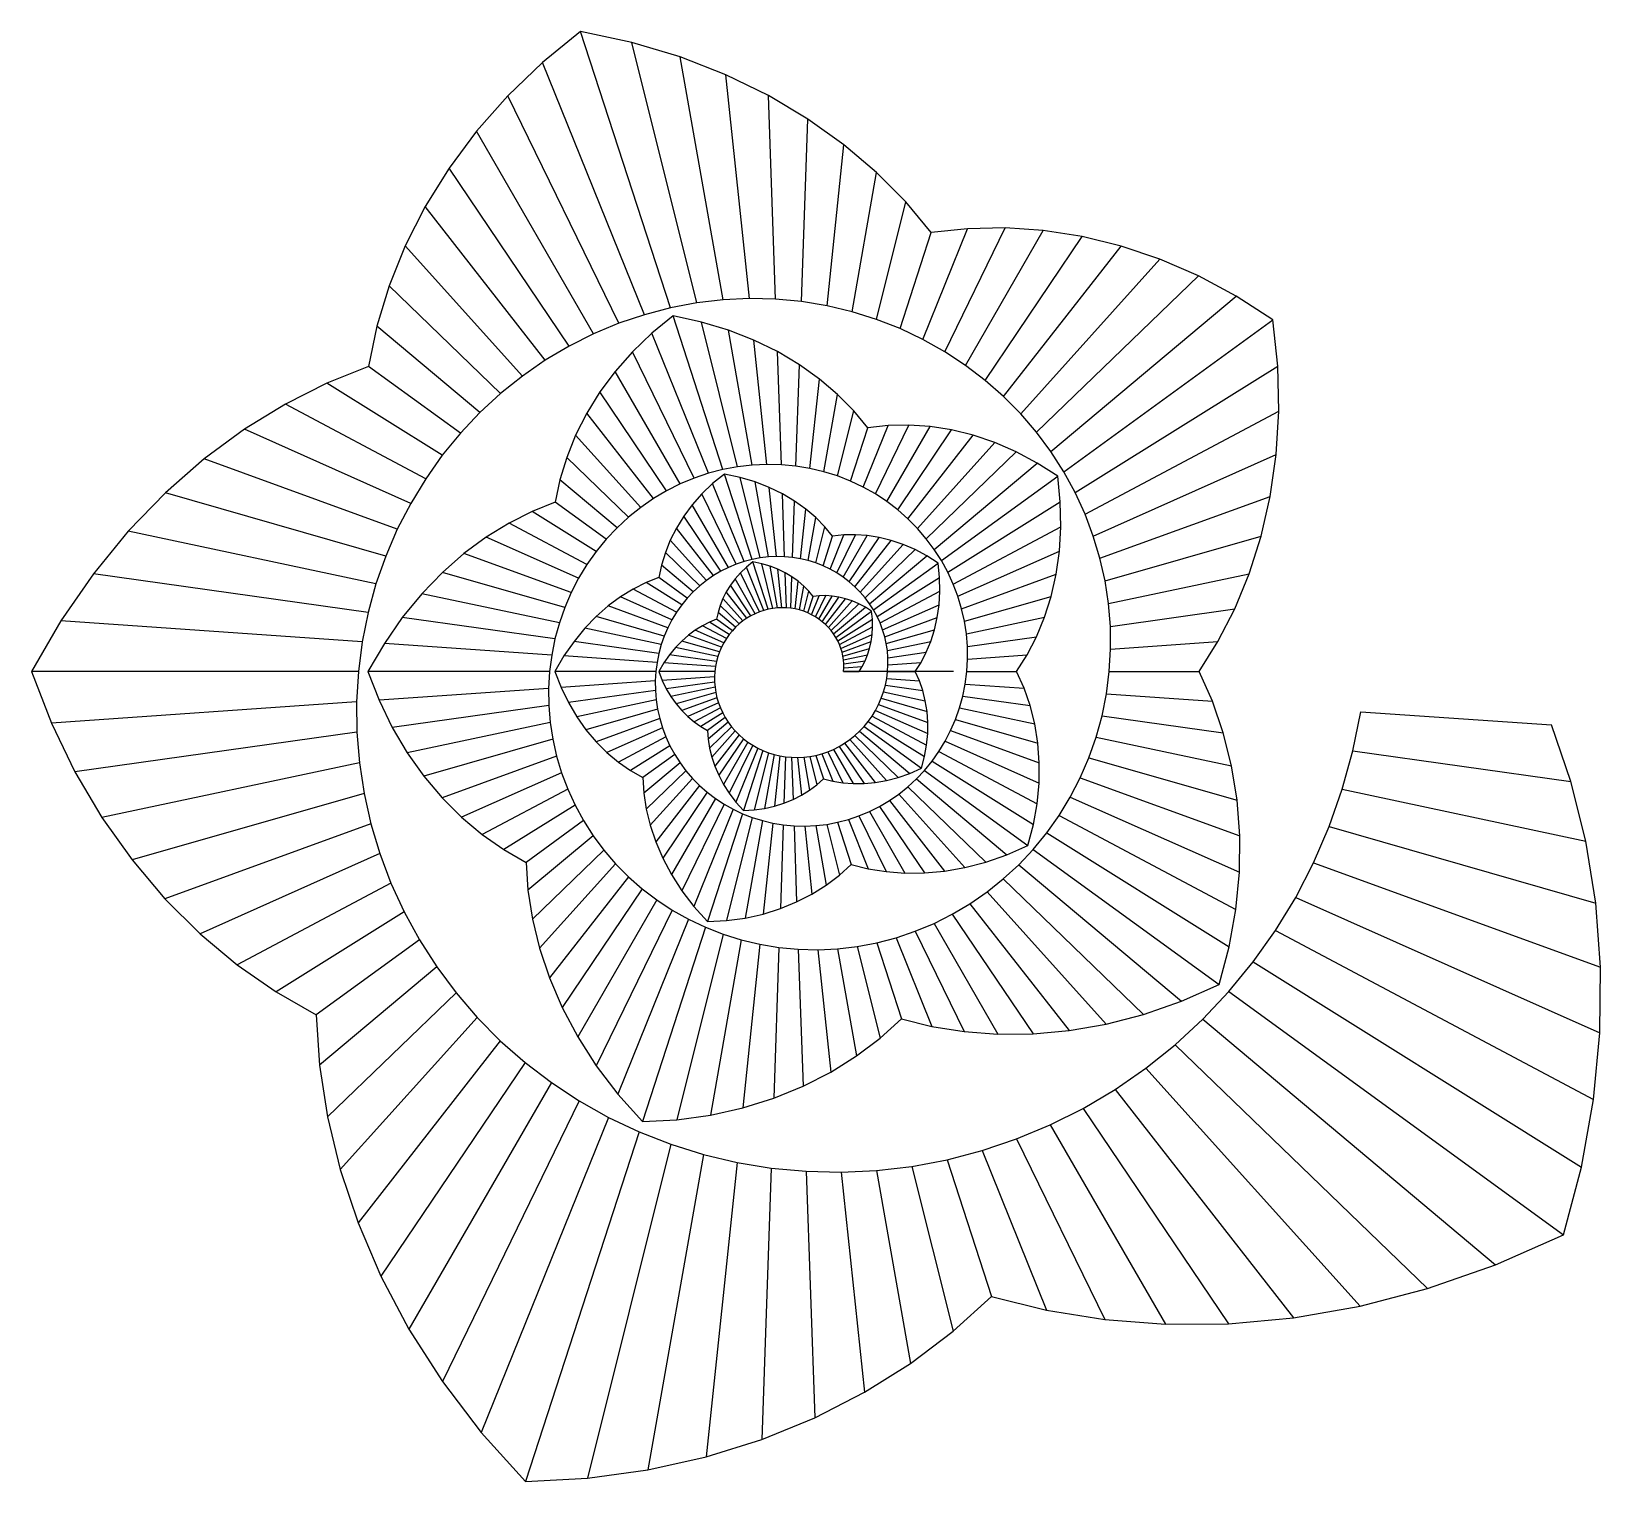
# Model space of a CAD drawing. Header units: metres. Extents: x -13.8 to 14.8, y -14.7 to 11.6.
import ezdxf

# ---------------------------------------------------------------- set-up
doc = ezdxf.new("R2010")
doc.units = ezdxf.units.M
for name, color, linetype in [('Fill', 3, 'CONTINUOUS'), ('Inner', 2, 'CONTINUOUS'), ('Outer', 1, 'CONTINUOUS')]:
    doc.layers.add(name, color=color, linetype=linetype)

msp = doc.modelspace()

# ---------------------------------------------------------------- linework, layer by layer
at = {"layer": 'Fill'}
for p, q in [((-2.15, 6.616), (-3.784, 11.644)), ((-1.672, 6.706), (-2.854, 11.445)), ((-1.192, 6.762), (-1.971, 11.18)), ((-2.623, 6.492), (-4.477, 11.08)), ((-0.713, 6.784), (-1.141, 10.855)), ((-3.09, 6.335), (-5.108, 10.474)), ((-0.237, 6.773), (-0.366, 10.476)), ((0.235, 6.729), (0.351, 10.049)), ((-3.547, 6.144), (-5.675, 9.83)), ((0.699, 6.653), (1.007, 9.58)), ((-3.993, 5.92), (-6.176, 9.156)), ((1.154, 6.545), (1.6, 9.075)), ((-4.425, 5.664), (-6.608, 8.458)), ((1.597, 6.406), (2.13, 8.542)), ((2.441, 6.042), (3.255, 8.056)), ((2.838, 5.819), (3.936, 8.069)), ((3.216, 5.57), (4.631, 8.022)), ((-4.841, 5.376), (-6.971, 7.742)), ((2.027, 6.238), (2.595, 7.985)), ((3.573, 5.298), (5.336, 7.911)), ((3.909, 5.003), (6.045, 7.738)), ((4.221, 4.687), (6.753, 7.5)), ((4.508, 4.353), (7.453, 7.197)), ((-5.238, 5.059), (-7.264, 7.015)), ((4.769, 4.002), (8.139, 6.83)), ((-5.615, 4.711), (-7.487, 6.282)), ((-1.194, 3.676), (-2.102, 6.469)), ((-0.929, 3.726), (-1.585, 6.358)), ((5.004, 3.635), (8.807, 6.398)), ((-1.457, 3.607), (-2.487, 6.156)), ((-0.662, 3.757), (-1.095, 6.211)), ((-0.396, 3.769), (-0.634, 6.03)), ((-1.716, 3.519), (-2.838, 5.819)), ((-0.131, 3.763), (-0.203, 5.82)), ((-5.969, 4.337), (-7.64, 5.551)), ((-1.971, 3.413), (-3.153, 5.461)), ((0.131, 3.738), (0.195, 5.583)), ((5.211, 3.256), (8.894, 5.557)), ((-6.298, 3.935), (-8.397, 5.247)), ((0.388, 3.696), (0.559, 5.322)), ((-6.6, 3.509), (-9.152, 4.866)), ((-2.218, 3.289), (-3.431, 5.087)), ((0.641, 3.636), (0.889, 5.042)), ((-2.458, 3.147), (-3.671, 4.699)), ((0.887, 3.559), (1.183, 4.745)), ((5.39, 2.866), (8.912, 4.739)), ((-6.873, 3.06), (-9.898, 4.407)), ((-2.689, 2.987), (-3.873, 4.301)), ((1.126, 3.466), (1.441, 4.436)), ((1.356, 3.357), (1.808, 4.476)), ((1.577, 3.233), (2.186, 4.483)), ((1.787, 3.095), (2.573, 4.456)), ((1.985, 2.943), (2.965, 4.395)), ((2.171, 2.779), (3.359, 4.299)), ((2.345, 2.604), (3.752, 4.167)), ((2.504, 2.418), (4.14, 3.998)), ((-7.116, 2.59), (-10.627, 3.868)), ((-2.91, 2.81), (-4.035, 3.897)), ((2.649, 2.223), (4.522, 3.794)), ((5.541, 2.467), (8.865, 3.947)), ((-3.119, 2.617), (-4.159, 3.49)), ((-0.663, 2.042), (-1.168, 3.594)), ((-0.516, 2.07), (-0.881, 3.532)), ((-0.368, 2.087), (-0.608, 3.451)), ((2.78, 2.02), (4.893, 3.555)), ((-7.327, 2.101), (-11.333, 3.25)), ((-0.954, 1.955), (-1.577, 3.233)), ((-0.81, 2.004), (-1.382, 3.42)), ((-0.22, 2.094), (-0.352, 3.35)), ((-0.073, 2.09), (-0.113, 3.233)), ((5.662, 2.061), (8.758, 3.187)), ((-3.499, 2.186), (-4.665, 2.915)), ((-3.316, 2.409), (-4.244, 3.084)), ((-1.095, 1.896), (-1.752, 3.034)), ((0.073, 2.077), (0.108, 3.101)), ((0.216, 2.053), (0.311, 2.957)), ((2.895, 1.809), (4.941, 3.087)), ((-3.667, 1.95), (-5.084, 2.703)), ((-1.366, 1.748), (-2.04, 2.611)), ((-1.232, 1.827), (-1.906, 2.826)), ((0.356, 2.02), (0.494, 2.801)), ((0.493, 1.977), (0.657, 2.636)), ((2.995, 1.592), (4.951, 2.633)), ((-7.505, 1.595), (-12.008, 2.552)), ((-3.819, 1.7), (-5.499, 2.448)), ((-1.494, 1.659), (-2.152, 2.39)), ((0.626, 1.925), (0.801, 2.465)), ((0.753, 1.865), (1.005, 2.487)), ((0.876, 1.796), (1.215, 2.491)), ((0.993, 1.719), (1.429, 2.476)), ((1.103, 1.635), (1.647, 2.442)), ((1.206, 1.544), (1.866, 2.388)), ((1.303, 1.447), (2.084, 2.315)), ((5.754, 1.65), (8.593, 2.464)), ((-3.954, 1.439), (-5.904, 2.149)), ((-1.617, 1.561), (-2.242, 2.165)), ((1.391, 1.344), (2.3, 2.221)), ((1.472, 1.235), (2.512, 2.108)), ((3.078, 1.37), (4.925, 2.193)), ((-7.648, 1.075), (-12.644, 1.777)), ((-4.071, 1.167), (-6.296, 1.805)), ((-1.842, 1.338), (-2.358, 1.713)), ((-1.733, 1.454), (-2.311, 1.939)), ((-0.53, 1.086), (-0.876, 1.796)), ((-0.45, 1.113), (-0.768, 1.9)), ((-0.369, 1.134), (-0.649, 1.997)), ((-0.287, 1.15), (-0.489, 1.962)), ((-0.204, 1.159), (-0.338, 1.917)), ((-0.122, 1.163), (-0.196, 1.861)), ((-0.041, 1.161), (-0.063, 1.796)), ((0.04, 1.154), (0.06, 1.723)), ((1.544, 1.122), (2.718, 1.975)), ((1.608, 1.005), (2.745, 1.715)), ((3.146, 1.145), (4.865, 1.771)), ((5.817, 1.237), (8.377, 1.781)), ((-2.037, 1.083), (-2.825, 1.502)), ((-1.944, 1.215), (-2.592, 1.619)), ((-0.759, 0.971), (-1.133, 1.45)), ((-0.685, 1.015), (-1.059, 1.57)), ((-0.608, 1.053), (-0.973, 1.686)), ((0.12, 1.141), (0.173, 1.643)), ((0.198, 1.122), (0.274, 1.556)), ((0.274, 1.098), (0.365, 1.465)), ((1.664, 0.885), (2.751, 1.463)), ((-4.169, 0.886), (-6.671, 1.418)), ((-2.196, 0.799), (-3.28, 1.194)), ((-2.121, 0.945), (-3.055, 1.36)), ((-0.898, 0.867), (-1.245, 1.203)), ((-0.83, 0.922), (-1.195, 1.328)), ((0.348, 1.07), (0.445, 1.369)), ((0.419, 1.036), (0.558, 1.381)), ((0.487, 0.998), (0.675, 1.384)), ((0.551, 0.955), (0.794, 1.375)), ((0.613, 0.908), (0.915, 1.357)), ((0.67, 0.858), (1.037, 1.327)), ((0.724, 0.804), (1.158, 1.286)), ((0.773, 0.746), (1.278, 1.234)), ((0.818, 0.686), (1.396, 1.171)), ((1.71, 0.761), (2.736, 1.218)), ((3.197, 0.917), (4.774, 1.369)), ((-7.755, 0.542), (-13.234, 0.925)), ((-4.249, 0.597), (-7.025, 0.987)), ((-2.262, 0.648), (-3.498, 1.003)), ((-1.08, 0.675), (-1.44, 0.9)), ((-1.023, 0.744), (-1.31, 0.952)), ((-0.963, 0.808), (-1.284, 1.077)), ((0.858, 0.623), (1.51, 1.097)), ((0.894, 0.558), (1.525, 0.953)), ((1.748, 0.636), (2.703, 0.984)), ((3.232, 0.687), (4.654, 0.989)), ((5.851, 0.822), (8.114, 1.14)), ((-2.316, 0.492), (-3.706, 0.788)), ((-1.22, 0.444), (-1.822, 0.663)), ((-1.179, 0.525), (-1.697, 0.756)), ((-1.132, 0.602), (-1.569, 0.834)), ((0.924, 0.491), (1.528, 0.813)), ((0.95, 0.423), (1.52, 0.677)), ((1.776, 0.509), (2.652, 0.761)), ((3.251, 0.457), (4.508, 0.633)), ((-4.308, 0.301), (-7.352, 0.514)), ((-2.393, 0.167), (-4.085, 0.286)), ((-2.36, 0.332), (-3.903, 0.548)), ((-1.311, 0.184), (-2.168, 0.305)), ((-1.287, 0.274), (-2.059, 0.438)), ((-1.256, 0.36), (-1.943, 0.557)), ((0.971, 0.353), (1.502, 0.547)), ((0.987, 0.283), (1.473, 0.423)), ((0.998, 0.212), (1.436, 0.305)), ((1.796, 0.382), (2.586, 0.55)), ((1.806, 0.254), (2.504, 0.352)), ((3.253, 0.227), (4.338, 0.303)), ((5.856, 0.409), (7.808, 0.546)), ((-7.824, 0), (-13.771, 0)), ((-4.347, 0), (-7.651, 0)), ((-2.415, 0), (-4.25, 0)), ((-1.342, 0), (-2.361, 0)), ((-1.33, 0.093), (-2.269, 0.159)), ((1.003, 0.141), (1.391, 0.196)), ((1.004, 0.07), (1.339, 0.094)), ((1.807, 0.126), (2.41, 0.169)), ((-2.425, -0.17), (-4.138, -0.289)), ((-1.347, -0.094), (-2.299, -0.161)), ((-1.346, -0.189), (-2.225, -0.313)), ((-1.338, -0.284), (-2.141, -0.455)), ((1, 0), (1.28, 0)), ((1.759, -0.247), (2.44, -0.343)), ((1.784, -0.125), (2.379, -0.166)), ((1.8, 0), (2.304, 0)), ((3.211, -0.225), (4.281, -0.299)), ((3.24, 0), (4.147, 0)), ((5.832, 0), (7.465, 0)), ((-7.857, -0.549), (-13.408, -0.938)), ((-4.365, -0.305), (-7.449, -0.521)), ((-2.423, -0.341), (-4.006, -0.563)), ((-2.409, -0.512), (-3.854, -0.819)), ((-1.324, -0.38), (-2.047, -0.587)), ((-1.303, -0.474), (-1.945, -0.708)), ((-1.275, -0.568), (-1.835, -0.817)), ((1.686, -0.483), (2.517, -0.722)), ((1.727, -0.367), (2.486, -0.528)), ((3.167, -0.445), (4.391, -0.617)), ((5.78, -0.404), (7.707, -0.539)), ((-4.361, -0.613), (-7.211, -1.013)), ((-2.383, -0.683), (-3.685, -1.057)), ((-2.345, -0.853), (-3.501, -1.274)), ((-1.24, -0.659), (-1.719, -0.914)), ((-1.199, -0.749), (-1.598, -0.999)), ((-1.151, -0.836), (-1.473, -1.071)), ((1.518, -0.807), (2.51, -1.335)), ((1.581, -0.704), (2.53, -1.126)), ((1.637, -0.596), (2.532, -0.922)), ((3.108, -0.661), (4.475, -0.951)), ((5.7, -0.801), (7.904, -1.111)), ((10.404, -0.728), (13.872, -0.97)), ((-7.85, -1.103), (-12.979, -1.824)), ((-4.336, -0.922), (-6.938, -1.475)), ((-2.294, -1.022), (-3.304, -1.471)), ((-1.097, -0.921), (-1.463, -1.227)), ((-1.037, -1.001), (-1.438, -1.389)), ((-0.971, -1.078), (-1.398, -1.553)), ((1.292, -1.084), (2.205, -1.85)), ((1.373, -0.998), (2.417, -1.756)), ((1.449, -0.905), (2.473, -1.545)), ((2.947, -1.073), (4.558, -1.659)), ((3.034, -0.87), (4.531, -1.299)), ((-4.289, -1.23), (-6.634, -1.902)), ((-2.232, -1.187), (-3.095, -1.646)), ((-2.158, -1.348), (-2.877, -1.798)), ((-0.899, -1.151), (-1.343, -1.719)), ((-0.822, -1.219), (-1.271, -1.885)), ((-0.74, -1.281), (-1.184, -2.05)), ((-0.653, -1.339), (-1.079, -2.213)), ((-0.562, -1.39), (-0.958, -2.372)), ((0.816, -1.413), (1.175, -2.035)), ((0.919, -1.362), (1.372, -2.034)), ((1.018, -1.303), (1.574, -2.015)), ((1.114, -1.237), (1.782, -1.979)), ((1.205, -1.164), (1.992, -1.924)), ((2.846, -1.267), (4.554, -2.027)), ((5.594, -1.189), (8.055, -1.712)), ((-7.805, -1.659), (-12.488, -2.654)), ((-4.22, -1.536), (-6.302, -2.294)), ((-2.072, -1.505), (-2.652, -1.927)), ((-1.975, -1.657), (-2.633, -2.209)), ((-0.466, -1.435), (-0.821, -2.526)), ((-0.367, -1.474), (-0.627, -2.515)), ((-0.265, -1.506), (-0.439, -2.489)), ((-0.161, -1.53), (-0.257, -2.449)), ((-0.054, -1.548), (-0.084, -2.394)), ((0.054, -1.558), (0.081, -2.327)), ((0.164, -1.561), (0.236, -2.247)), ((0.274, -1.556), (0.38, -2.157)), ((0.385, -1.543), (0.513, -2.057)), ((0.495, -1.522), (0.633, -1.948)), ((0.603, -1.494), (0.805, -1.991)), ((0.711, -1.457), (0.986, -2.021)), ((2.608, -1.63), (4.451, -2.781)), ((2.733, -1.453), (4.518, -2.402)), ((5.462, -1.566), (8.156, -2.339)), ((10.261, -1.442), (14.228, -2)), ((-4.13, -1.839), (-5.947, -2.648)), ((-1.867, -1.803), (-2.588, -2.499)), ((-1.748, -1.941), (-2.517, -2.795)), ((2.325, -1.951), (3.968, -3.33)), ((2.472, -1.796), (4.35, -3.16)), ((5.304, -1.931), (8.204, -2.986)), ((-7.72, -2.214), (-11.941, -3.424)), ((-4.018, -2.136), (-5.571, -2.962)), ((-1.619, -2.072), (-2.417, -3.094)), ((-1.48, -2.194), (-2.289, -3.393)), ((2.005, -2.226), (3.207, -3.562)), ((2.169, -2.095), (3.586, -3.463)), ((5.123, -2.281), (8.197, -3.649)), ((10.069, -2.14), (14.499, -3.082)), ((-3.884, -2.427), (-5.179, -3.236)), ((-1.332, -2.307), (-2.131, -3.691)), ((-1.175, -2.41), (-1.943, -3.984)), ((-1.011, -2.502), (-1.725, -4.27)), ((1.469, -2.544), (2.115, -3.663)), ((1.653, -2.451), (2.469, -3.661)), ((1.832, -2.345), (2.834, -3.627)), ((-7.597, -2.765), (-11.344, -4.129)), ((-3.73, -2.71), (-4.774, -3.468)), ((-0.839, -2.583), (-1.477, -4.547)), ((-0.661, -2.653), (-1.129, -4.527)), ((-0.478, -2.71), (-0.79, -4.481)), ((-0.29, -2.755), (-0.463, -4.408)), ((-0.097, -2.786), (-0.15, -4.31)), ((0.098, -2.805), (0.146, -4.188)), ((0.295, -2.809), (0.425, -4.045)), ((0.494, -2.8), (0.685, -3.883)), ((0.692, -2.777), (0.923, -3.703)), ((0.89, -2.74), (1.139, -3.507)), ((1.086, -2.688), (1.448, -3.585)), ((1.279, -2.623), (1.774, -3.637)), ((4.919, -2.616), (8.133, -4.324)), ((9.831, -2.819), (14.681, -4.21)), ((-3.555, -2.983), (-4.74, -3.977)), ((4.694, -2.933), (8.011, -5.006)), ((-7.434, -3.31), (-10.704, -4.766)), ((-3.36, -3.245), (-4.659, -4.499)), ((4.449, -3.232), (7.83, -5.689)), ((-3.146, -3.494), (-4.53, -5.031)), ((4.185, -3.512), (7.143, -5.993)), ((9.548, -3.475), (14.767, -5.375)), ((-7.232, -3.845), (-10.028, -5.332)), ((-2.913, -3.729), (-4.351, -5.569)), ((-2.663, -3.949), (-4.12, -6.107)), ((3.904, -3.77), (6.455, -6.234)), ((-2.397, -4.152), (-3.835, -6.643)), ((3.298, -4.222), (5.101, -6.529)), ((3.608, -4.007), (5.773, -6.412)), ((9.222, -4.106), (14.754, -6.569)), ((-6.991, -4.369), (-9.322, -5.825)), ((-2.115, -4.337), (-3.498, -7.171)), ((-1.82, -4.504), (-3.105, -7.686)), ((2.976, -4.412), (4.445, -6.589)), ((-1.511, -4.65), (-2.659, -8.184)), ((-1.191, -4.775), (-2.032, -8.149)), ((1.955, -4.839), (2.607, -6.452)), ((2.303, -4.722), (3.193, -6.547)), ((2.644, -4.579), (3.807, -6.594)), ((8.855, -4.708), (14.64, -7.784)), ((-6.713, -4.878), (-8.593, -6.243)), ((-0.86, -4.878), (-1.422, -8.065)), ((-0.521, -4.959), (-0.834, -7.934)), ((-0.175, -5.016), (-0.271, -7.757)), ((0.176, -5.048), (0.263, -7.539)), ((0.531, -5.057), (0.765, -7.282)), ((0.889, -5.04), (1.232, -6.989)), ((1.246, -4.998), (1.662, -6.665)), ((1.602, -4.931), (2.051, -6.312)), ((-6.398, -5.369), (-8.531, -7.159)), ((8.449, -5.28), (14.42, -9.011)), ((-6.048, -5.84), (-8.386, -8.098)), ((8.008, -5.818), (14.094, -10.24)), ((-5.662, -6.289), (-8.154, -9.056)), ((7.533, -6.321), (12.857, -10.788)), ((-5.244, -6.712), (-7.831, -10.023)), ((7.028, -6.787), (11.619, -11.221)), ((-4.794, -7.108), (-7.415, -10.993)), ((6.495, -7.213), (10.392, -11.541)), ((-4.315, -7.474), (-6.904, -11.958)), ((5.937, -7.599), (9.182, -11.753)), ((-3.808, -7.807), (-6.296, -12.908)), ((5.357, -7.942), (8, -11.861)), ((-3.275, -8.107), (-5.59, -13.835)), ((4.759, -8.243), (6.853, -11.87)), ((-2.72, -8.37), (-4.786, -14.731)), ((4.145, -8.499), (5.748, -11.785)), ((-2.143, -8.595), (-3.657, -14.669)), ((-1.548, -8.781), (-2.56, -14.518)), ((3.519, -8.71), (4.692, -11.614)), ((-0.938, -8.925), (-1.501, -14.281)), ((-0.315, -9.028), (-0.488, -13.963)), ((0.317, -9.087), (0.474, -13.57)), ((0.957, -9.102), (1.378, -13.107)), ((1.6, -9.072), (2.218, -12.58)), ((2.243, -8.997), (2.991, -11.996)), ((2.884, -8.877), (3.692, -11.362))]:
    msp.add_line(p, q, dxfattribs=at)
at = {"layer": 'Inner'}
for p, q in [((-2.15, 6.616), (-2.623, 6.492)), ((-1.672, 6.706), (-2.15, 6.616)), ((-1.192, 6.762), (-1.672, 6.706)), ((-0.713, 6.784), (-1.192, 6.762)), ((-0.237, 6.773), (-0.713, 6.784)), ((0.235, 6.729), (-0.237, 6.773)), ((0.699, 6.653), (0.235, 6.729)), ((1.154, 6.545), (0.699, 6.653)), ((-3.09, 6.335), (-3.547, 6.144)), ((-2.623, 6.492), (-3.09, 6.335)), ((1.597, 6.406), (1.154, 6.545)), ((2.027, 6.238), (1.597, 6.406)), ((-3.547, 6.144), (-3.993, 5.92)), ((2.441, 6.042), (2.027, 6.238)), ((2.838, 5.819), (2.441, 6.042)), ((-3.993, 5.92), (-4.425, 5.664)), ((3.216, 5.57), (2.838, 5.819)), ((-4.425, 5.664), (-4.841, 5.376)), ((3.573, 5.298), (3.216, 5.57)), ((-4.841, 5.376), (-5.238, 5.059)), ((3.909, 5.003), (3.573, 5.298)), ((-5.238, 5.059), (-5.615, 4.711)), ((4.221, 4.687), (3.909, 5.003)), ((-5.615, 4.711), (-5.969, 4.337)), ((4.508, 4.353), (4.221, 4.687)), ((-5.969, 4.337), (-6.298, 3.935)), ((4.769, 4.002), (4.508, 4.353)), ((5.004, 3.635), (4.769, 4.002)), ((-6.298, 3.935), (-6.6, 3.509)), ((-0.929, 3.726), (-1.194, 3.676)), ((-0.662, 3.757), (-0.929, 3.726)), ((-0.396, 3.769), (-0.662, 3.757)), ((-0.131, 3.763), (-0.396, 3.769)), ((0.131, 3.738), (-0.131, 3.763)), ((0.388, 3.696), (0.131, 3.738)), ((-6.6, 3.509), (-6.873, 3.06)), ((-1.716, 3.519), (-1.971, 3.413)), ((-1.457, 3.607), (-1.716, 3.519)), ((-1.194, 3.676), (-1.457, 3.607)), ((0.641, 3.636), (0.388, 3.696)), ((0.887, 3.559), (0.641, 3.636)), ((1.126, 3.466), (0.887, 3.559)), ((1.356, 3.357), (1.126, 3.466)), ((5.211, 3.256), (5.004, 3.635)), ((-2.458, 3.147), (-2.689, 2.987)), ((-2.218, 3.289), (-2.458, 3.147)), ((-1.971, 3.413), (-2.218, 3.289)), ((1.577, 3.233), (1.356, 3.357)), ((1.787, 3.095), (1.577, 3.233)), ((5.39, 2.866), (5.211, 3.256)), ((-6.873, 3.06), (-7.116, 2.59)), ((-2.689, 2.987), (-2.91, 2.81)), ((1.985, 2.943), (1.787, 3.095)), ((2.171, 2.779), (1.985, 2.943)), ((5.541, 2.467), (5.39, 2.866)), ((-7.116, 2.59), (-7.327, 2.101)), ((-3.119, 2.617), (-3.316, 2.409)), ((-2.91, 2.81), (-3.119, 2.617)), ((2.345, 2.604), (2.171, 2.779)), ((2.504, 2.418), (2.345, 2.604)), ((-3.316, 2.409), (-3.499, 2.186)), ((2.649, 2.223), (2.504, 2.418)), ((5.662, 2.061), (5.541, 2.467)), ((-7.327, 2.101), (-7.505, 1.595)), ((-3.499, 2.186), (-3.667, 1.95)), ((-0.81, 2.004), (-0.954, 1.955)), ((-0.663, 2.042), (-0.81, 2.004)), ((-0.516, 2.07), (-0.663, 2.042)), ((-0.368, 2.087), (-0.516, 2.07)), ((-0.22, 2.094), (-0.368, 2.087)), ((-0.073, 2.09), (-0.22, 2.094)), ((0.073, 2.077), (-0.073, 2.09)), ((0.216, 2.053), (0.073, 2.077)), ((0.356, 2.02), (0.216, 2.053)), ((0.493, 1.977), (0.356, 2.02)), ((2.78, 2.02), (2.649, 2.223)), ((2.895, 1.809), (2.78, 2.02)), ((5.754, 1.65), (5.662, 2.061)), ((-3.667, 1.95), (-3.819, 1.7)), ((-1.366, 1.748), (-1.494, 1.659)), ((-1.232, 1.827), (-1.366, 1.748)), ((-1.095, 1.896), (-1.232, 1.827)), ((-0.954, 1.955), (-1.095, 1.896)), ((0.626, 1.925), (0.493, 1.977)), ((0.753, 1.865), (0.626, 1.925)), ((0.876, 1.796), (0.753, 1.865)), ((0.993, 1.719), (0.876, 1.796)), ((1.103, 1.635), (0.993, 1.719)), ((2.995, 1.592), (2.895, 1.809)), ((-7.505, 1.595), (-7.648, 1.075)), ((-3.954, 1.439), (-4.071, 1.167)), ((-3.819, 1.7), (-3.954, 1.439)), ((-1.733, 1.454), (-1.842, 1.338)), ((-1.617, 1.561), (-1.733, 1.454)), ((-1.494, 1.659), (-1.617, 1.561)), ((1.206, 1.544), (1.103, 1.635)), ((1.303, 1.447), (1.206, 1.544)), ((1.391, 1.344), (1.303, 1.447)), ((3.078, 1.37), (2.995, 1.592)), ((5.817, 1.237), (5.754, 1.65)), ((-4.071, 1.167), (-4.169, 0.886)), ((-1.944, 1.215), (-2.037, 1.083)), ((-1.842, 1.338), (-1.944, 1.215)), ((-0.287, 1.15), (-0.369, 1.134)), ((-0.204, 1.159), (-0.287, 1.15)), ((-0.122, 1.163), (-0.204, 1.159)), ((-0.041, 1.161), (-0.122, 1.163)), ((0.04, 1.154), (-0.041, 1.161)), ((0.12, 1.141), (0.04, 1.154)), ((1.472, 1.235), (1.391, 1.344)), ((1.544, 1.122), (1.472, 1.235)), ((3.146, 1.145), (3.078, 1.37)), ((3.197, 0.917), (3.146, 1.145)), ((5.851, 0.822), (5.817, 1.237)), ((-7.648, 1.075), (-7.755, 0.542)), ((-4.169, 0.886), (-4.249, 0.597)), ((-2.121, 0.945), (-2.196, 0.799)), ((-2.037, 1.083), (-2.121, 0.945)), ((-0.898, 0.867), (-0.963, 0.808)), ((-0.83, 0.922), (-0.898, 0.867)), ((-0.759, 0.971), (-0.83, 0.922)), ((-0.685, 1.015), (-0.759, 0.971)), ((-0.608, 1.053), (-0.685, 1.015)), ((-0.53, 1.086), (-0.608, 1.053)), ((-0.45, 1.113), (-0.53, 1.086)), ((-0.369, 1.134), (-0.45, 1.113)), ((0.198, 1.122), (0.12, 1.141)), ((0.274, 1.098), (0.198, 1.122)), ((0.348, 1.07), (0.274, 1.098)), ((0.419, 1.036), (0.348, 1.07)), ((0.487, 0.998), (0.419, 1.036)), ((0.551, 0.955), (0.487, 0.998)), ((0.613, 0.908), (0.551, 0.955)), ((0.67, 0.858), (0.613, 0.908)), ((0.724, 0.804), (0.67, 0.858)), ((1.608, 1.005), (1.544, 1.122)), ((1.664, 0.885), (1.608, 1.005)), ((1.71, 0.761), (1.664, 0.885)), ((3.232, 0.687), (3.197, 0.917)), ((-4.249, 0.597), (-4.308, 0.301)), ((-2.262, 0.648), (-2.316, 0.492)), ((-2.196, 0.799), (-2.262, 0.648)), ((-1.132, 0.602), (-1.179, 0.525)), ((-1.08, 0.675), (-1.132, 0.602)), ((-1.023, 0.744), (-1.08, 0.675)), ((-0.963, 0.808), (-1.023, 0.744)), ((0.773, 0.746), (0.724, 0.804)), ((0.818, 0.686), (0.773, 0.746)), ((0.858, 0.623), (0.818, 0.686)), ((0.894, 0.558), (0.858, 0.623)), ((1.748, 0.636), (1.71, 0.761)), ((1.776, 0.509), (1.748, 0.636)), ((3.251, 0.457), (3.232, 0.687)), ((5.856, 0.409), (5.851, 0.822)), ((-7.755, 0.542), (-7.824, 0)), ((-4.308, 0.301), (-4.347, 0)), ((-2.36, 0.332), (-2.393, 0.167)), ((-2.316, 0.492), (-2.36, 0.332)), ((-1.256, 0.36), (-1.287, 0.274)), ((-1.22, 0.444), (-1.256, 0.36)), ((-1.179, 0.525), (-1.22, 0.444)), ((0.924, 0.491), (0.894, 0.558)), ((0.95, 0.423), (0.924, 0.491)), ((0.971, 0.353), (0.95, 0.423)), ((0.987, 0.283), (0.971, 0.353)), ((1.796, 0.382), (1.776, 0.509)), ((1.806, 0.254), (1.796, 0.382)), ((3.253, 0.227), (3.251, 0.457)), ((5.832, 0), (5.856, 0.409)), ((-7.824, 0), (-7.857, -0.549)), ((-4.347, 0), (-4.365, -0.305)), ((-2.415, 0), (-2.425, -0.17)), ((-2.393, 0.167), (-2.415, 0)), ((-1.342, 0), (-1.347, -0.094)), ((-1.33, 0.093), (-1.342, 0)), ((-1.311, 0.184), (-1.33, 0.093)), ((-1.287, 0.274), (-1.311, 0.184)), ((0.998, 0.212), (0.987, 0.283)), ((1.003, 0.141), (0.998, 0.212)), ((1, 0), (1.004, 0.07)), ((3, 0), (1, 0)), ((1.004, 0.07), (1.003, 0.141)), ((1.8, 0), (1.807, 0.126)), ((1.807, 0.126), (1.806, 0.254)), ((3.24, 0), (3.253, 0.227)), ((-2.425, -0.17), (-2.423, -0.341)), ((-1.347, -0.094), (-1.346, -0.189)), ((-1.346, -0.189), (-1.338, -0.284)), ((-1.338, -0.284), (-1.324, -0.38)), ((1.727, -0.367), (1.759, -0.247)), ((1.759, -0.247), (1.784, -0.125)), ((1.784, -0.125), (1.8, 0)), ((3.167, -0.445), (3.211, -0.225)), ((3.211, -0.225), (3.24, 0)), ((5.78, -0.404), (5.832, 0)), ((-7.857, -0.549), (-7.85, -1.103)), ((-4.365, -0.305), (-4.361, -0.613)), ((-2.423, -0.341), (-2.409, -0.512)), ((-2.409, -0.512), (-2.383, -0.683)), ((-1.324, -0.38), (-1.303, -0.474)), ((-1.303, -0.474), (-1.275, -0.568)), ((-1.275, -0.568), (-1.24, -0.659)), ((1.637, -0.596), (1.686, -0.483)), ((1.686, -0.483), (1.727, -0.367)), ((3.108, -0.661), (3.167, -0.445)), ((5.7, -0.801), (5.78, -0.404)), ((-4.361, -0.613), (-4.336, -0.922)), ((-2.383, -0.683), (-2.345, -0.853)), ((-2.345, -0.853), (-2.294, -1.022)), ((-1.24, -0.659), (-1.199, -0.749)), ((-1.199, -0.749), (-1.151, -0.836)), ((-1.151, -0.836), (-1.097, -0.921)), ((1.449, -0.905), (1.518, -0.807)), ((1.518, -0.807), (1.581, -0.704)), ((1.581, -0.704), (1.637, -0.596)), ((3.034, -0.87), (3.108, -0.661)), ((5.594, -1.189), (5.7, -0.801)), ((10.261, -1.442), (10.404, -0.728)), ((-7.85, -1.103), (-7.805, -1.659)), ((-4.336, -0.922), (-4.289, -1.23)), ((-2.294, -1.022), (-2.232, -1.187)), ((-1.097, -0.921), (-1.037, -1.001)), ((-1.037, -1.001), (-0.971, -1.078)), ((-0.971, -1.078), (-0.899, -1.151)), ((1.205, -1.164), (1.292, -1.084)), ((1.292, -1.084), (1.373, -0.998)), ((1.373, -0.998), (1.449, -0.905)), ((2.846, -1.267), (2.947, -1.073)), ((2.947, -1.073), (3.034, -0.87)), ((-4.289, -1.23), (-4.22, -1.536)), ((-2.232, -1.187), (-2.158, -1.348)), ((-2.158, -1.348), (-2.072, -1.505)), ((-0.899, -1.151), (-0.822, -1.219)), ((-0.822, -1.219), (-0.74, -1.281)), ((-0.74, -1.281), (-0.653, -1.339)), ((-0.653, -1.339), (-0.562, -1.39)), ((-0.562, -1.39), (-0.466, -1.435)), ((0.711, -1.457), (0.816, -1.413)), ((0.816, -1.413), (0.919, -1.362)), ((0.919, -1.362), (1.018, -1.303)), ((1.018, -1.303), (1.114, -1.237)), ((1.114, -1.237), (1.205, -1.164)), ((2.733, -1.453), (2.846, -1.267)), ((5.462, -1.566), (5.594, -1.189)), ((-7.805, -1.659), (-7.72, -2.214)), ((-4.22, -1.536), (-4.13, -1.839)), ((-2.072, -1.505), (-1.975, -1.657)), ((-1.975, -1.657), (-1.867, -1.803)), ((-0.466, -1.435), (-0.367, -1.474)), ((-0.367, -1.474), (-0.265, -1.506)), ((-0.265, -1.506), (-0.161, -1.53)), ((-0.161, -1.53), (-0.054, -1.548)), ((-0.054, -1.548), (0.054, -1.558)), ((0.054, -1.558), (0.164, -1.561)), ((0.164, -1.561), (0.274, -1.556)), ((0.274, -1.556), (0.385, -1.543)), ((0.385, -1.543), (0.495, -1.522)), ((0.495, -1.522), (0.603, -1.494)), ((0.603, -1.494), (0.711, -1.457)), ((2.472, -1.796), (2.608, -1.63)), ((2.608, -1.63), (2.733, -1.453)), ((5.304, -1.931), (5.462, -1.566)), ((10.069, -2.14), (10.261, -1.442)), ((-4.13, -1.839), (-4.018, -2.136)), ((-1.867, -1.803), (-1.748, -1.941)), ((-1.748, -1.941), (-1.619, -2.072)), ((2.169, -2.095), (2.325, -1.951)), ((2.325, -1.951), (2.472, -1.796)), ((5.123, -2.281), (5.304, -1.931)), ((-7.72, -2.214), (-7.597, -2.765)), ((-4.018, -2.136), (-3.884, -2.427)), ((-1.619, -2.072), (-1.48, -2.194)), ((-1.48, -2.194), (-1.332, -2.307)), ((1.832, -2.345), (2.005, -2.226)), ((2.005, -2.226), (2.169, -2.095)), ((4.919, -2.616), (5.123, -2.281)), ((9.831, -2.819), (10.069, -2.14)), ((-3.884, -2.427), (-3.73, -2.71)), ((-1.332, -2.307), (-1.175, -2.41)), ((-1.175, -2.41), (-1.011, -2.502)), ((-1.011, -2.502), (-0.839, -2.583)), ((1.279, -2.623), (1.469, -2.544)), ((1.469, -2.544), (1.653, -2.451)), ((1.653, -2.451), (1.832, -2.345)), ((-7.597, -2.765), (-7.434, -3.31)), ((-3.73, -2.71), (-3.555, -2.983)), ((-0.839, -2.583), (-0.661, -2.653)), ((-0.661, -2.653), (-0.478, -2.71)), ((-0.478, -2.71), (-0.29, -2.755)), ((-0.29, -2.755), (-0.097, -2.786)), ((-0.097, -2.786), (0.098, -2.805)), ((0.098, -2.805), (0.295, -2.809)), ((0.295, -2.809), (0.494, -2.8)), ((0.494, -2.8), (0.692, -2.777)), ((0.692, -2.777), (0.89, -2.74)), ((0.89, -2.74), (1.086, -2.688)), ((1.086, -2.688), (1.279, -2.623)), ((4.694, -2.933), (4.919, -2.616)), ((9.548, -3.475), (9.831, -2.819)), ((-3.555, -2.983), (-3.36, -3.245)), ((4.449, -3.232), (4.694, -2.933)), ((-7.434, -3.31), (-7.232, -3.845)), ((-3.36, -3.245), (-3.146, -3.494)), ((4.185, -3.512), (4.449, -3.232)), ((-3.146, -3.494), (-2.913, -3.729)), ((3.904, -3.77), (4.185, -3.512)), ((9.222, -4.106), (9.548, -3.475)), ((-7.232, -3.845), (-6.991, -4.369)), ((-2.913, -3.729), (-2.663, -3.949)), ((-2.663, -3.949), (-2.397, -4.152)), ((3.608, -4.007), (3.904, -3.77)), ((-2.397, -4.152), (-2.115, -4.337)), ((2.976, -4.412), (3.298, -4.222)), ((3.298, -4.222), (3.608, -4.007)), ((8.855, -4.708), (9.222, -4.106)), ((-6.991, -4.369), (-6.713, -4.878)), ((-2.115, -4.337), (-1.82, -4.504)), ((-1.82, -4.504), (-1.511, -4.65)), ((2.644, -4.579), (2.976, -4.412)), ((-1.511, -4.65), (-1.191, -4.775)), ((-1.191, -4.775), (-0.86, -4.878)), ((1.602, -4.931), (1.955, -4.839)), ((1.955, -4.839), (2.303, -4.722)), ((2.303, -4.722), (2.644, -4.579)), ((8.449, -5.28), (8.855, -4.708)), ((-6.713, -4.878), (-6.398, -5.369)), ((-0.86, -4.878), (-0.521, -4.959)), ((-0.521, -4.959), (-0.175, -5.016)), ((-0.175, -5.016), (0.176, -5.048)), ((0.176, -5.048), (0.531, -5.057)), ((0.531, -5.057), (0.889, -5.04)), ((0.889, -5.04), (1.246, -4.998)), ((1.246, -4.998), (1.602, -4.931)), ((-6.398, -5.369), (-6.048, -5.84)), ((8.008, -5.818), (8.449, -5.28)), ((-6.048, -5.84), (-5.662, -6.289)), ((7.533, -6.321), (8.008, -5.818)), ((-5.662, -6.289), (-5.244, -6.712)), ((7.028, -6.787), (7.533, -6.321)), ((-5.244, -6.712), (-4.794, -7.108)), ((6.495, -7.213), (7.028, -6.787)), ((-4.794, -7.108), (-4.315, -7.474)), ((5.937, -7.599), (6.495, -7.213)), ((-4.315, -7.474), (-3.808, -7.807)), ((5.357, -7.942), (5.937, -7.599)), ((-3.808, -7.807), (-3.275, -8.107)), ((4.759, -8.243), (5.357, -7.942)), ((-3.275, -8.107), (-2.72, -8.37)), ((4.145, -8.499), (4.759, -8.243)), ((-2.72, -8.37), (-2.143, -8.595)), ((3.519, -8.71), (4.145, -8.499)), ((-2.143, -8.595), (-1.548, -8.781)), ((-1.548, -8.781), (-0.938, -8.925)), ((2.884, -8.877), (3.519, -8.71)), ((-0.938, -8.925), (-0.315, -9.028)), ((-0.315, -9.028), (0.317, -9.087)), ((0.317, -9.087), (0.957, -9.102)), ((0.957, -9.102), (1.6, -9.072)), ((1.6, -9.072), (2.243, -8.997)), ((2.243, -8.997), (2.884, -8.877))]:
    msp.add_line(p, q, dxfattribs=at)
at = {"layer": 'Outer'}
for p, q in [((-3.784, 11.644), (-4.477, 11.08)), ((-2.854, 11.445), (-3.784, 11.644)), ((-1.971, 11.18), (-2.854, 11.445)), ((-1.141, 10.855), (-1.971, 11.18)), ((-4.477, 11.08), (-5.108, 10.474)), ((-0.366, 10.476), (-1.141, 10.855)), ((-5.108, 10.474), (-5.675, 9.83)), ((0.351, 10.049), (-0.366, 10.476)), ((1.007, 9.58), (0.351, 10.049)), ((-5.675, 9.83), (-6.176, 9.156)), ((1.6, 9.075), (1.007, 9.58)), ((-6.176, 9.156), (-6.608, 8.458)), ((2.13, 8.542), (1.6, 9.075)), ((-6.608, 8.458), (-6.971, 7.742)), ((2.595, 7.985), (2.13, 8.542)), ((3.255, 8.056), (2.595, 7.985)), ((3.936, 8.069), (3.255, 8.056)), ((4.631, 8.022), (3.936, 8.069)), ((5.336, 7.911), (4.631, 8.022)), ((-6.971, 7.742), (-7.264, 7.015)), ((6.045, 7.738), (5.336, 7.911)), ((6.753, 7.5), (6.045, 7.738)), ((7.453, 7.197), (6.753, 7.5)), ((8.139, 6.83), (7.453, 7.197)), ((-7.264, 7.015), (-7.487, 6.282)), ((8.807, 6.398), (8.139, 6.83)), ((-7.487, 6.282), (-7.64, 5.551)), ((-2.102, 6.469), (-2.487, 6.156)), ((-1.585, 6.358), (-2.102, 6.469)), ((-1.095, 6.211), (-1.585, 6.358)), ((8.894, 5.557), (8.807, 6.398)), ((-2.487, 6.156), (-2.838, 5.819)), ((-0.634, 6.03), (-1.095, 6.211)), ((-0.203, 5.82), (-0.634, 6.03)), ((-2.838, 5.819), (-3.153, 5.461)), ((0.195, 5.583), (-0.203, 5.82)), ((-7.64, 5.551), (-8.397, 5.247)), ((-3.153, 5.461), (-3.431, 5.087)), ((0.559, 5.322), (0.195, 5.583)), ((8.912, 4.739), (8.894, 5.557)), ((-8.397, 5.247), (-9.152, 4.866)), ((0.889, 5.042), (0.559, 5.322)), ((-9.152, 4.866), (-9.898, 4.407)), ((-3.431, 5.087), (-3.671, 4.699)), ((1.183, 4.745), (0.889, 5.042)), ((-3.671, 4.699), (-3.873, 4.301)), ((1.441, 4.436), (1.183, 4.745)), ((8.865, 3.947), (8.912, 4.739)), ((-9.898, 4.407), (-10.627, 3.868)), ((-3.873, 4.301), (-4.035, 3.897)), ((1.808, 4.476), (1.441, 4.436)), ((2.186, 4.483), (1.808, 4.476)), ((2.573, 4.456), (2.186, 4.483)), ((2.965, 4.395), (2.573, 4.456)), ((3.359, 4.299), (2.965, 4.395)), ((3.752, 4.167), (3.359, 4.299)), ((4.14, 3.998), (3.752, 4.167)), ((4.522, 3.794), (4.14, 3.998)), ((-10.627, 3.868), (-11.333, 3.25)), ((-4.035, 3.897), (-4.159, 3.49)), ((4.893, 3.555), (4.522, 3.794)), ((8.758, 3.187), (8.865, 3.947)), ((-4.159, 3.49), (-4.244, 3.084)), ((-1.168, 3.594), (-1.382, 3.42)), ((-0.881, 3.532), (-1.168, 3.594)), ((-0.608, 3.451), (-0.881, 3.532)), ((-0.352, 3.35), (-0.608, 3.451)), ((4.941, 3.087), (4.893, 3.555)), ((-11.333, 3.25), (-12.008, 2.552)), ((-1.577, 3.233), (-1.752, 3.034)), ((-1.382, 3.42), (-1.577, 3.233)), ((-0.113, 3.233), (-0.352, 3.35)), ((0.108, 3.101), (-0.113, 3.233)), ((8.593, 2.464), (8.758, 3.187)), ((-4.665, 2.915), (-5.084, 2.703)), ((-4.244, 3.084), (-4.665, 2.915)), ((-1.752, 3.034), (-1.906, 2.826)), ((0.311, 2.957), (0.108, 3.101)), ((0.494, 2.801), (0.311, 2.957)), ((4.951, 2.633), (4.941, 3.087)), ((-5.084, 2.703), (-5.499, 2.448)), ((-2.04, 2.611), (-2.152, 2.39)), ((-1.906, 2.826), (-2.04, 2.611)), ((0.657, 2.636), (0.494, 2.801)), ((0.801, 2.465), (0.657, 2.636)), ((4.925, 2.193), (4.951, 2.633)), ((-12.008, 2.552), (-12.644, 1.777)), ((-5.499, 2.448), (-5.904, 2.149)), ((-2.152, 2.39), (-2.242, 2.165)), ((1.005, 2.487), (0.801, 2.465)), ((1.215, 2.491), (1.005, 2.487)), ((1.429, 2.476), (1.215, 2.491)), ((1.647, 2.442), (1.429, 2.476)), ((1.866, 2.388), (1.647, 2.442)), ((2.084, 2.315), (1.866, 2.388)), ((2.3, 2.221), (2.084, 2.315)), ((8.377, 1.781), (8.593, 2.464)), ((-5.904, 2.149), (-6.296, 1.805)), ((-2.242, 2.165), (-2.311, 1.939)), ((2.512, 2.108), (2.3, 2.221)), ((2.718, 1.975), (2.512, 2.108)), ((4.865, 1.771), (4.925, 2.193)), ((-12.644, 1.777), (-13.234, 0.925)), ((-6.296, 1.805), (-6.671, 1.418)), ((-2.358, 1.713), (-2.592, 1.619)), ((-2.311, 1.939), (-2.358, 1.713)), ((-0.876, 1.796), (-0.973, 1.686)), ((-0.768, 1.9), (-0.876, 1.796)), ((-0.649, 1.997), (-0.768, 1.9)), ((-0.489, 1.962), (-0.649, 1.997)), ((-0.338, 1.917), (-0.489, 1.962)), ((-0.196, 1.861), (-0.338, 1.917)), ((-0.063, 1.796), (-0.196, 1.861)), ((0.06, 1.723), (-0.063, 1.796)), ((0.173, 1.643), (0.06, 1.723)), ((2.745, 1.715), (2.718, 1.975)), ((2.751, 1.463), (2.745, 1.715)), ((4.774, 1.369), (4.865, 1.771)), ((8.114, 1.14), (8.377, 1.781)), ((-2.825, 1.502), (-3.055, 1.36)), ((-2.592, 1.619), (-2.825, 1.502)), ((-1.133, 1.45), (-1.195, 1.328)), ((-1.059, 1.57), (-1.133, 1.45)), ((-0.973, 1.686), (-1.059, 1.57)), ((0.274, 1.556), (0.173, 1.643)), ((0.365, 1.465), (0.274, 1.556)), ((0.445, 1.369), (0.365, 1.465)), ((2.736, 1.218), (2.751, 1.463)), ((-6.671, 1.418), (-7.025, 0.987)), ((-3.28, 1.194), (-3.498, 1.003)), ((-3.055, 1.36), (-3.28, 1.194)), ((-1.245, 1.203), (-1.284, 1.077)), ((-1.195, 1.328), (-1.245, 1.203)), ((0.558, 1.381), (0.445, 1.369)), ((0.675, 1.384), (0.558, 1.381)), ((0.794, 1.375), (0.675, 1.384)), ((0.915, 1.357), (0.794, 1.375)), ((1.037, 1.327), (0.915, 1.357)), ((1.158, 1.286), (1.037, 1.327)), ((1.278, 1.234), (1.158, 1.286)), ((1.396, 1.171), (1.278, 1.234)), ((1.51, 1.097), (1.396, 1.171)), ((2.703, 0.984), (2.736, 1.218)), ((4.654, 0.989), (4.774, 1.369)), ((-13.234, 0.925), (-13.771, 0)), ((-7.025, 0.987), (-7.352, 0.514)), ((-3.498, 1.003), (-3.706, 0.788)), ((-1.44, 0.9), (-1.569, 0.834)), ((-1.31, 0.952), (-1.44, 0.9)), ((-1.284, 1.077), (-1.31, 0.952)), ((1.525, 0.953), (1.51, 1.097)), ((1.528, 0.813), (1.525, 0.953)), ((2.652, 0.761), (2.703, 0.984)), ((4.508, 0.633), (4.654, 0.989)), ((7.808, 0.546), (8.114, 1.14)), ((-3.706, 0.788), (-3.903, 0.548)), ((-1.822, 0.663), (-1.943, 0.557)), ((-1.697, 0.756), (-1.822, 0.663)), ((-1.569, 0.834), (-1.697, 0.756)), ((1.502, 0.547), (1.52, 0.677)), ((1.52, 0.677), (1.528, 0.813)), ((2.586, 0.55), (2.652, 0.761)), ((4.338, 0.303), (4.508, 0.633)), ((-7.352, 0.514), (-7.651, 0)), ((-4.085, 0.286), (-4.25, 0)), ((-3.903, 0.548), (-4.085, 0.286)), ((-2.168, 0.305), (-2.269, 0.159)), ((-2.059, 0.438), (-2.168, 0.305)), ((-1.943, 0.557), (-2.059, 0.438)), ((1.391, 0.196), (1.436, 0.305)), ((1.436, 0.305), (1.473, 0.423)), ((1.473, 0.423), (1.502, 0.547)), ((2.41, 0.169), (2.504, 0.352)), ((2.504, 0.352), (2.586, 0.55)), ((4.147, 0), (4.338, 0.303)), ((7.465, 0), (7.808, 0.546)), ((-13.771, 0), (-13.408, -0.938)), ((-7.651, 0), (-7.449, -0.521)), ((-4.25, 0), (-4.138, -0.289)), ((-2.269, 0.159), (-2.361, 0)), ((-2.361, 0), (-2.299, -0.161)), ((1.28, 0), (1.339, 0.094)), ((3, 0), (1.28, 0)), ((1.339, 0.094), (1.391, 0.196)), ((2.304, 0), (2.41, 0.169)), ((-2.299, -0.161), (-2.225, -0.313)), ((2.379, -0.166), (2.304, 0)), ((2.44, -0.343), (2.379, -0.166)), ((4.281, -0.299), (4.147, 0)), ((7.707, -0.539), (7.465, 0)), ((-7.449, -0.521), (-7.211, -1.013)), ((-4.138, -0.289), (-4.006, -0.563)), ((-4.006, -0.563), (-3.854, -0.819)), ((-2.225, -0.313), (-2.141, -0.455)), ((-2.141, -0.455), (-2.047, -0.587)), ((2.486, -0.528), (2.44, -0.343)), ((2.517, -0.722), (2.486, -0.528)), ((4.391, -0.617), (4.281, -0.299)), ((7.904, -1.111), (7.707, -0.539)), ((-3.854, -0.819), (-3.685, -1.057)), ((-2.047, -0.587), (-1.945, -0.708)), ((-1.945, -0.708), (-1.835, -0.817)), ((-1.835, -0.817), (-1.719, -0.914)), ((2.532, -0.922), (2.517, -0.722)), ((4.475, -0.951), (4.391, -0.617)), ((-13.408, -0.938), (-12.979, -1.824)), ((-7.211, -1.013), (-6.938, -1.475)), ((-3.685, -1.057), (-3.501, -1.274)), ((-1.719, -0.914), (-1.598, -0.999)), ((-1.598, -0.999), (-1.473, -1.071)), ((-1.473, -1.071), (-1.463, -1.227)), ((2.51, -1.335), (2.53, -1.126)), ((2.53, -1.126), (2.532, -0.922)), ((4.531, -1.299), (4.475, -0.951)), ((8.055, -1.712), (7.904, -1.111)), ((14.228, -2), (13.872, -0.97)), ((-3.501, -1.274), (-3.304, -1.471)), ((-1.463, -1.227), (-1.438, -1.389)), ((-1.438, -1.389), (-1.398, -1.553)), ((2.473, -1.545), (2.51, -1.335)), ((4.558, -1.659), (4.531, -1.299)), ((-6.938, -1.475), (-6.634, -1.902)), ((-3.304, -1.471), (-3.095, -1.646)), ((-3.095, -1.646), (-2.877, -1.798)), ((-1.398, -1.553), (-1.343, -1.719)), ((2.417, -1.756), (2.473, -1.545)), ((4.554, -2.027), (4.558, -1.659)), ((8.156, -2.339), (8.055, -1.712)), ((-12.979, -1.824), (-12.488, -2.654)), ((-6.634, -1.902), (-6.302, -2.294)), ((-2.877, -1.798), (-2.652, -1.927)), ((-2.652, -1.927), (-2.633, -2.209)), ((-1.343, -1.719), (-1.271, -1.885)), ((-1.271, -1.885), (-1.184, -2.05)), ((0.513, -2.057), (0.633, -1.948)), ((0.633, -1.948), (0.805, -1.991)), ((0.805, -1.991), (0.986, -2.021)), ((1.574, -2.015), (1.782, -1.979)), ((1.782, -1.979), (1.992, -1.924)), ((1.992, -1.924), (2.205, -1.85)), ((2.205, -1.85), (2.417, -1.756)), ((-2.633, -2.209), (-2.588, -2.499)), ((-1.184, -2.05), (-1.079, -2.213)), ((-1.079, -2.213), (-0.958, -2.372)), ((0.081, -2.327), (0.236, -2.247)), ((0.236, -2.247), (0.38, -2.157)), ((0.38, -2.157), (0.513, -2.057)), ((0.986, -2.021), (1.175, -2.035)), ((1.175, -2.035), (1.372, -2.034)), ((1.372, -2.034), (1.574, -2.015)), ((4.518, -2.402), (4.554, -2.027)), ((14.499, -3.082), (14.228, -2)), ((-6.302, -2.294), (-5.947, -2.648)), ((-2.588, -2.499), (-2.517, -2.795)), ((-0.958, -2.372), (-0.821, -2.526)), ((-0.821, -2.526), (-0.627, -2.515)), ((-0.627, -2.515), (-0.439, -2.489)), ((-0.439, -2.489), (-0.257, -2.449)), ((-0.257, -2.449), (-0.084, -2.394)), ((-0.084, -2.394), (0.081, -2.327)), ((4.451, -2.781), (4.518, -2.402)), ((8.204, -2.986), (8.156, -2.339)), ((-12.488, -2.654), (-11.941, -3.424)), ((-5.947, -2.648), (-5.571, -2.962)), ((-2.517, -2.795), (-2.417, -3.094)), ((4.35, -3.16), (4.451, -2.781)), ((-5.571, -2.962), (-5.179, -3.236)), ((-2.417, -3.094), (-2.289, -3.393)), ((8.197, -3.649), (8.204, -2.986)), ((14.681, -4.21), (14.499, -3.082)), ((-11.941, -3.424), (-11.344, -4.129)), ((-5.179, -3.236), (-4.774, -3.468)), ((-2.289, -3.393), (-2.131, -3.691)), ((3.586, -3.463), (3.968, -3.33)), ((3.968, -3.33), (4.35, -3.16)), ((-4.774, -3.468), (-4.74, -3.977)), ((-2.131, -3.691), (-1.943, -3.984)), ((0.685, -3.883), (0.923, -3.703)), ((0.923, -3.703), (1.139, -3.507)), ((1.139, -3.507), (1.448, -3.585)), ((1.448, -3.585), (1.774, -3.637)), ((1.774, -3.637), (2.115, -3.663)), ((2.115, -3.663), (2.469, -3.661)), ((2.469, -3.661), (2.834, -3.627)), ((2.834, -3.627), (3.207, -3.562)), ((3.207, -3.562), (3.586, -3.463)), ((8.133, -4.324), (8.197, -3.649)), ((-4.74, -3.977), (-4.659, -4.499)), ((-1.943, -3.984), (-1.725, -4.27)), ((0.425, -4.045), (0.685, -3.883)), ((-11.344, -4.129), (-10.704, -4.766)), ((-1.725, -4.27), (-1.477, -4.547)), ((-0.15, -4.31), (0.146, -4.188)), ((0.146, -4.188), (0.425, -4.045)), ((14.767, -5.375), (14.681, -4.21)), ((-4.659, -4.499), (-4.53, -5.031)), ((-1.477, -4.547), (-1.129, -4.527)), ((-1.129, -4.527), (-0.79, -4.481)), ((-0.79, -4.481), (-0.463, -4.408)), ((-0.463, -4.408), (-0.15, -4.31)), ((8.011, -5.006), (8.133, -4.324)), ((-10.704, -4.766), (-10.028, -5.332)), ((-4.53, -5.031), (-4.351, -5.569)), ((7.83, -5.689), (8.011, -5.006)), ((-10.028, -5.332), (-9.322, -5.825)), ((14.754, -6.569), (14.767, -5.375)), ((-4.351, -5.569), (-4.12, -6.107)), ((7.143, -5.993), (7.83, -5.689)), ((-9.322, -5.825), (-8.593, -6.243)), ((-8.593, -6.243), (-8.531, -7.159)), ((-4.12, -6.107), (-3.835, -6.643)), ((5.773, -6.412), (6.455, -6.234)), ((6.455, -6.234), (7.143, -5.993)), ((1.662, -6.665), (2.051, -6.312)), ((2.051, -6.312), (2.607, -6.452)), ((2.607, -6.452), (3.193, -6.547)), ((3.193, -6.547), (3.807, -6.594)), ((4.445, -6.589), (5.101, -6.529)), ((5.101, -6.529), (5.773, -6.412)), ((-3.835, -6.643), (-3.498, -7.171)), ((1.232, -6.989), (1.662, -6.665)), ((3.807, -6.594), (4.445, -6.589)), ((14.64, -7.784), (14.754, -6.569)), ((0.765, -7.282), (1.232, -6.989)), ((-8.531, -7.159), (-8.386, -8.098)), ((-3.498, -7.171), (-3.105, -7.686)), ((0.263, -7.539), (0.765, -7.282)), ((-3.105, -7.686), (-2.659, -8.184)), ((-0.271, -7.757), (0.263, -7.539)), ((-1.422, -8.065), (-0.834, -7.934)), ((-0.834, -7.934), (-0.271, -7.757)), ((14.42, -9.011), (14.64, -7.784)), ((-8.386, -8.098), (-8.154, -9.056)), ((-2.659, -8.184), (-2.032, -8.149)), ((-2.032, -8.149), (-1.422, -8.065)), ((-8.154, -9.056), (-7.831, -10.023)), ((14.094, -10.24), (14.42, -9.011)), ((-7.831, -10.023), (-7.415, -10.993)), ((12.857, -10.788), (14.094, -10.24)), ((11.619, -11.221), (12.857, -10.788)), ((-7.415, -10.993), (-6.904, -11.958)), ((2.991, -11.996), (3.692, -11.362)), ((3.692, -11.362), (4.692, -11.614)), ((10.392, -11.541), (11.619, -11.221)), ((4.692, -11.614), (5.748, -11.785)), ((9.182, -11.753), (10.392, -11.541)), ((-6.904, -11.958), (-6.296, -12.908)), ((5.748, -11.785), (6.853, -11.87)), ((6.853, -11.87), (8, -11.861)), ((8, -11.861), (9.182, -11.753)), ((2.218, -12.58), (2.991, -11.996)), ((1.378, -13.107), (2.218, -12.58)), ((-6.296, -12.908), (-5.59, -13.835)), ((0.474, -13.57), (1.378, -13.107)), ((-0.488, -13.963), (0.474, -13.57)), ((-5.59, -13.835), (-4.786, -14.731)), ((-1.501, -14.281), (-0.488, -13.963)), ((-3.657, -14.669), (-2.56, -14.518)), ((-2.56, -14.518), (-1.501, -14.281)), ((-4.786, -14.731), (-3.657, -14.669))]:
    msp.add_line(p, q, dxfattribs=at)

doc.saveas('drawing.dxf')
